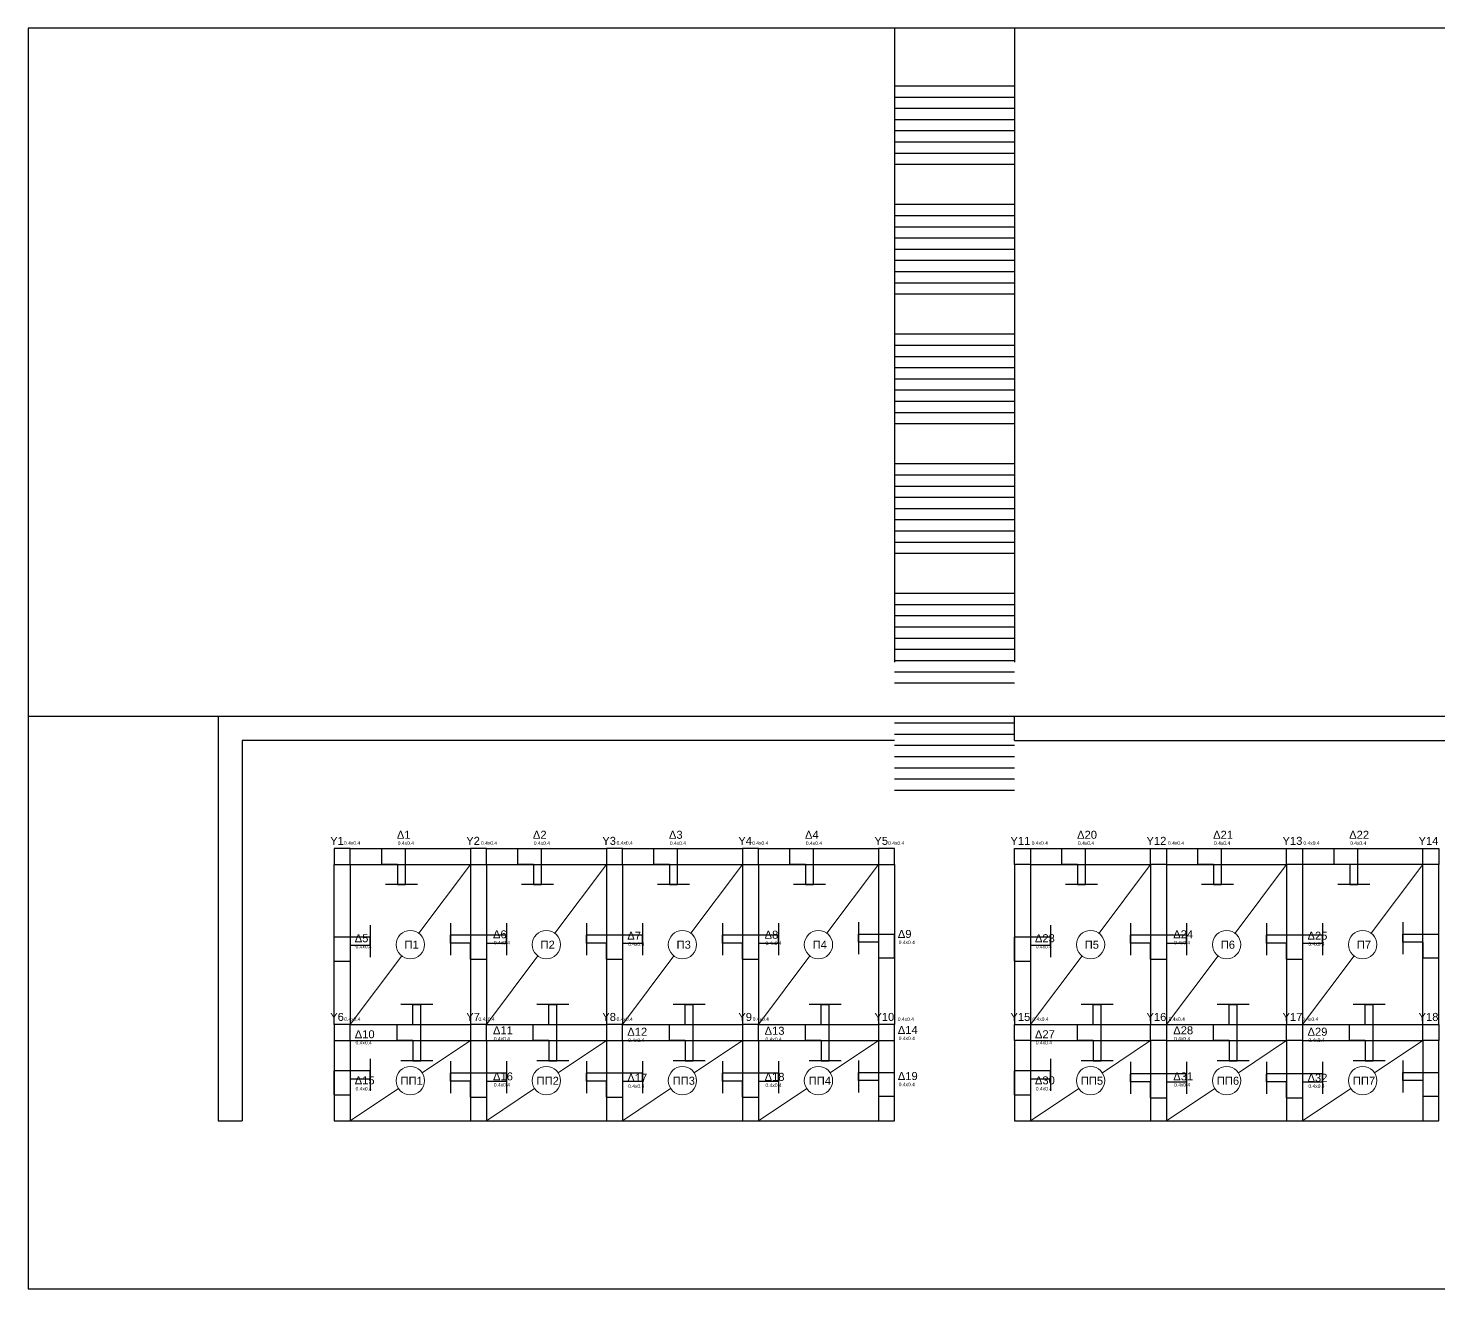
# Model space of a CAD drawing. Header units: millimetres. Extents: x 3409 to 3822, y 896 to 1108.
# Drawn here: x 3412.39 to 3447.64, y 898.11 to 929.61 of the extents above; entities that cross this region are included whole.
import ezdxf

# ---------------------------------------------------------------- set-up
doc = ezdxf.new("R2010")
doc.units = ezdxf.units.MM
for name, color, linetype in [('A-text', 253, 'Continuous'), ('a-toixoi', 5, 'Continuous'), ('diakekomenes', 9, 'Continuous'), ('edafos', 2, 'Continuous'), ('ypostilwmata', 232, 'Continuous')]:
    doc.layers.add(name, color=color, linetype=linetype)
doc.layers.add('proteinomena iyometra', color=123, linetype='Continuous', lineweight=9)
doc.styles.get("Standard").update_dxf_attribs({"font": 'arial.ttf'})

msp = doc.modelspace()

# ---------------------------------------------------------------- linework, layer by layer
at = {"layer": 'a-toixoi'}
for p, q in [((3417.135, 912.407), (3417.135, 902.307)), ((3437.035, 911.807), (3437.035, 912.407)), ((3417.735, 911.807), (3417.735, 902.307)), ((3434.035, 911.807), (3417.735, 911.807)), ((3437.035, 911.807), (3464.235, 911.807)), ((3420.435, 909.107), (3423.435, 909.107)), ((3421.211, 909.107), (3421.811, 909.107)), ((3421.211, 909.107), (3421.211, 908.707)), ((3421.811, 908.207), (3421.811, 909.107)), ((3423.835, 909.107), (3426.835, 909.107)), ((3424.611, 909.107), (3425.211, 909.107)), ((3424.611, 909.107), (3424.611, 908.707)), ((3425.211, 908.207), (3425.211, 909.107)), ((3427.235, 909.107), (3430.235, 909.107)), ((3428.011, 909.107), (3428.611, 909.107)), ((3428.011, 909.107), (3428.011, 908.707)), ((3428.611, 908.207), (3428.611, 909.107)), ((3430.635, 909.107), (3433.635, 909.107)), ((3431.411, 909.107), (3432.011, 909.107)), ((3431.411, 909.107), (3431.411, 908.707)), ((3432.011, 908.207), (3432.011, 909.107)), ((3437.435, 909.107), (3440.435, 909.107)), ((3438.211, 909.107), (3438.811, 909.107)), ((3438.211, 909.107), (3438.211, 908.707)), ((3438.811, 908.207), (3438.811, 909.107)), ((3440.835, 909.107), (3443.835, 909.107)), ((3441.611, 909.107), (3442.211, 909.107)), ((3441.611, 909.107), (3441.611, 908.707)), ((3442.211, 908.207), (3442.211, 909.107)), ((3444.235, 909.107), (3447.235, 909.107)), ((3445.011, 909.107), (3445.611, 909.107)), ((3445.011, 909.107), (3445.011, 908.707)), ((3445.611, 908.207), (3445.611, 909.107)), ((3420.035, 904.707), (3420.035, 908.707)), ((3420.435, 908.707), (3423.435, 908.707)), ((3420.435, 908.707), (3420.435, 904.707)), ((3421.611, 908.707), (3421.211, 908.707)), ((3421.611, 908.707), (3421.611, 908.207)), ((3423.435, 908.707), (3423.435, 904.707)), ((3423.835, 908.707), (3423.835, 904.707)), ((3423.835, 908.707), (3426.835, 908.707)), ((3425.011, 908.707), (3424.611, 908.707)), ((3425.011, 908.707), (3425.011, 908.207)), ((3426.835, 908.707), (3426.835, 904.707)), ((3427.235, 908.707), (3427.235, 904.707)), ((3427.235, 908.707), (3430.235, 908.707)), ((3428.411, 908.707), (3428.011, 908.707)), ((3428.411, 908.707), (3428.411, 908.207)), ((3430.235, 908.707), (3430.235, 904.707)), ((3430.635, 908.707), (3430.635, 904.707)), ((3430.635, 908.707), (3433.635, 908.707)), ((3431.811, 908.707), (3431.411, 908.707)), ((3431.811, 908.707), (3431.811, 908.207)), ((3433.635, 908.707), (3433.635, 904.707)), ((3434.035, 908.707), (3434.035, 904.707)), ((3437.035, 908.707), (3437.035, 904.707)), ((3437.435, 908.707), (3437.435, 904.707)), ((3437.435, 908.707), (3440.435, 908.707)), ((3438.611, 908.707), (3438.211, 908.707)), ((3438.611, 908.707), (3438.611, 908.207)), ((3440.435, 908.707), (3440.435, 904.707)), ((3440.835, 908.707), (3443.835, 908.707)), ((3440.835, 908.707), (3440.835, 904.707)), ((3442.011, 908.707), (3441.611, 908.707)), ((3442.011, 908.707), (3442.011, 908.207)), ((3443.835, 908.707), (3443.835, 904.707)), ((3447.235, 908.707), (3444.235, 908.707)), ((3444.235, 908.707), (3444.235, 904.707)), ((3445.411, 908.707), (3445.011, 908.707)), ((3445.411, 908.707), (3445.411, 908.207)), ((3447.235, 904.707), (3447.235, 908.707)), ((3447.635, 904.707), (3447.635, 908.707)), ((3421.611, 908.207), (3421.811, 908.207)), ((3425.011, 908.207), (3425.211, 908.207)), ((3428.411, 908.207), (3428.611, 908.207)), ((3431.811, 908.207), (3432.011, 908.207)), ((3438.611, 908.207), (3438.811, 908.207)), ((3442.011, 908.207), (3442.211, 908.207)), ((3445.411, 908.207), (3445.611, 908.207)), ((3420.035, 906.292), (3420.035, 906.892)), ((3420.935, 906.892), (3420.035, 906.892)), ((3420.935, 906.692), (3420.935, 906.892)), ((3422.935, 906.745), (3422.935, 906.945)), ((3424.335, 906.945), (3422.935, 906.945)), ((3423.435, 906.745), (3422.935, 906.745)), ((3423.435, 906.345), (3423.435, 906.745)), ((3423.835, 906.745), (3423.835, 906.345)), ((3423.835, 906.745), (3424.335, 906.745)), ((3424.335, 906.745), (3424.335, 906.945)), ((3426.335, 906.745), (3426.335, 906.945)), ((3427.735, 906.945), (3426.335, 906.945)), ((3426.835, 906.745), (3426.335, 906.745)), ((3426.835, 906.345), (3426.835, 906.745)), ((3427.235, 906.745), (3427.235, 906.345)), ((3427.235, 906.745), (3427.735, 906.745)), ((3427.735, 906.745), (3427.735, 906.945)), ((3429.735, 906.745), (3429.735, 906.945)), ((3431.135, 906.945), (3429.735, 906.945)), ((3430.235, 906.745), (3429.735, 906.745)), ((3430.235, 906.345), (3430.235, 906.745)), ((3430.635, 906.745), (3430.635, 906.345)), ((3430.635, 906.745), (3431.135, 906.745)), ((3431.135, 906.745), (3431.135, 906.945)), ((3433.135, 906.77), (3433.135, 906.97)), ((3433.135, 906.97), (3434.035, 906.97)), ((3433.635, 906.77), (3433.135, 906.77)), ((3433.635, 906.77), (3433.635, 906.37)), ((3434.035, 906.37), (3434.035, 906.97)), ((3437.035, 906.292), (3437.035, 906.892)), ((3437.935, 906.892), (3437.035, 906.892)), ((3437.935, 906.692), (3437.935, 906.892)), ((3439.935, 906.745), (3439.935, 906.945)), ((3441.335, 906.945), (3439.935, 906.945)), ((3440.435, 906.745), (3439.935, 906.745)), ((3440.435, 906.345), (3440.435, 906.745)), ((3440.835, 906.745), (3440.835, 906.345)), ((3440.835, 906.745), (3441.335, 906.745)), ((3441.335, 906.745), (3441.335, 906.945)), ((3443.335, 906.745), (3443.335, 906.945)), ((3444.735, 906.945), (3443.335, 906.945)), ((3443.835, 906.745), (3443.335, 906.745)), ((3443.835, 906.345), (3443.835, 906.745)), ((3444.235, 906.745), (3444.235, 906.345)), ((3444.235, 906.745), (3444.735, 906.745)), ((3444.735, 906.745), (3444.735, 906.945)), ((3446.735, 906.77), (3446.735, 906.97)), ((3446.735, 906.97), (3447.635, 906.97)), ((3447.235, 906.77), (3446.735, 906.77)), ((3447.235, 906.77), (3447.235, 906.37)), ((3447.635, 906.37), (3447.635, 906.97)), ((3420.435, 906.692), (3420.435, 906.292)), ((3420.435, 906.692), (3420.935, 906.692)), ((3423.435, 906.345), (3423.835, 906.345)), ((3426.835, 906.345), (3427.235, 906.345)), ((3430.235, 906.345), (3430.635, 906.345)), ((3434.035, 906.37), (3433.635, 906.37)), ((3437.435, 906.692), (3437.435, 906.292)), ((3437.435, 906.692), (3437.935, 906.692)), ((3440.435, 906.345), (3440.835, 906.345)), ((3443.835, 906.345), (3444.235, 906.345)), ((3447.635, 906.37), (3447.235, 906.37)), ((3420.035, 906.292), (3420.435, 906.292)), ((3437.035, 906.292), (3437.435, 906.292)), ((3422, 904.707), (3422, 905.207)), ((3422, 905.207), (3422.2, 905.207)), ((3422.2, 903.807), (3422.2, 905.207)), ((3425.4, 904.707), (3425.4, 905.207)), ((3425.4, 905.207), (3425.6, 905.207)), ((3425.6, 903.807), (3425.6, 905.207)), ((3428.8, 904.707), (3428.8, 905.207)), ((3428.8, 905.207), (3429, 905.207)), ((3429, 903.807), (3429, 905.207)), ((3432.2, 904.707), (3432.2, 905.207)), ((3432.2, 905.207), (3432.4, 905.207)), ((3432.4, 903.807), (3432.4, 905.207)), ((3439, 904.707), (3439, 905.207)), ((3439, 905.207), (3439.2, 905.207)), ((3439.2, 903.807), (3439.2, 905.207)), ((3442.4, 904.707), (3442.4, 905.207)), ((3442.4, 905.207), (3442.6, 905.207)), ((3442.6, 903.807), (3442.6, 905.207)), ((3445.8, 904.707), (3445.8, 905.207)), ((3445.8, 905.207), (3446, 905.207)), ((3446, 903.807), (3446, 905.207)), ((3420.435, 904.707), (3423.435, 904.707)), ((3421.6, 904.707), (3422, 904.707)), ((3421.6, 904.707), (3421.6, 904.307)), ((3423.835, 904.707), (3426.835, 904.707)), ((3425, 904.707), (3425.4, 904.707)), ((3425, 904.707), (3425, 904.307)), ((3427.235, 904.707), (3430.235, 904.707)), ((3428.4, 904.707), (3428.8, 904.707)), ((3428.4, 904.707), (3428.4, 904.307)), ((3430.635, 904.707), (3433.635, 904.707)), ((3431.8, 904.707), (3432.2, 904.707)), ((3431.8, 904.707), (3431.8, 904.307)), ((3437.435, 904.707), (3440.435, 904.707)), ((3438.6, 904.707), (3439, 904.707)), ((3438.6, 904.707), (3438.6, 904.307)), ((3440.835, 904.707), (3443.835, 904.707)), ((3442, 904.707), (3442.4, 904.707)), ((3442, 904.707), (3442, 904.307)), ((3444.235, 904.707), (3447.235, 904.707)), ((3445.4, 904.707), (3445.8, 904.707)), ((3445.4, 904.707), (3445.4, 904.307)), ((3420.035, 904.307), (3420.035, 902.307)), ((3420.435, 904.307), (3420.435, 902.307)), ((3420.435, 904.307), (3423.435, 904.307)), ((3422, 904.307), (3421.6, 904.307)), ((3422, 904.307), (3422, 903.807)), ((3423.435, 904.307), (3423.435, 902.307)), ((3423.835, 904.307), (3423.835, 902.307)), ((3423.835, 904.307), (3426.835, 904.307)), ((3425.4, 904.307), (3425, 904.307)), ((3425.4, 904.307), (3425.4, 903.807)), ((3426.835, 904.307), (3426.835, 902.307)), ((3427.235, 904.307), (3427.235, 902.307)), ((3427.235, 904.307), (3430.235, 904.307)), ((3428.8, 904.307), (3428.4, 904.307)), ((3428.8, 904.307), (3428.8, 903.807)), ((3430.235, 904.307), (3430.235, 902.307)), ((3430.635, 904.307), (3433.635, 904.307)), ((3430.635, 904.307), (3430.635, 902.307)), ((3432.2, 904.307), (3431.8, 904.307)), ((3432.2, 904.307), (3432.2, 903.807)), ((3433.635, 904.307), (3433.635, 902.307)), ((3434.035, 902.307), (3434.035, 904.307)), ((3437.035, 904.307), (3437.035, 902.307)), ((3437.435, 904.307), (3437.435, 902.307)), ((3437.435, 904.307), (3440.435, 904.307)), ((3439, 904.307), (3438.6, 904.307)), ((3439, 904.307), (3439, 903.807)), ((3440.435, 904.307), (3440.435, 902.307)), ((3440.835, 904.307), (3443.835, 904.307)), ((3440.835, 904.307), (3440.835, 902.307)), ((3442.4, 904.307), (3442, 904.307)), ((3442.4, 904.307), (3442.4, 903.807)), ((3443.835, 904.307), (3443.835, 902.307)), ((3444.235, 904.307), (3447.235, 904.307)), ((3444.235, 904.307), (3444.235, 902.307)), ((3445.8, 904.307), (3445.4, 904.307)), ((3445.8, 904.307), (3445.8, 903.807)), ((3447.235, 904.307), (3447.235, 902.307)), ((3447.635, 902.307), (3447.635, 904.307)), ((3420.035, 902.956), (3420.035, 903.556)), ((3420.935, 903.556), (3420.035, 903.556)), ((3420.935, 903.356), (3420.935, 903.556)), ((3422, 903.807), (3422.2, 903.807)), ((3425.4, 903.807), (3425.6, 903.807)), ((3428.8, 903.807), (3429, 903.807)), ((3432.2, 903.807), (3432.4, 903.807)), ((3437.035, 902.956), (3437.035, 903.556)), ((3437.935, 903.556), (3437.035, 903.556)), ((3437.935, 903.356), (3437.935, 903.556)), ((3439, 903.807), (3439.2, 903.807)), ((3442.4, 903.807), (3442.6, 903.807)), ((3445.8, 903.807), (3446, 903.807)), ((3420.435, 903.356), (3420.435, 902.956)), ((3420.435, 903.356), (3420.935, 903.356)), ((3422.935, 903.297), (3422.935, 903.497)), ((3424.335, 903.497), (3422.935, 903.497)), ((3423.435, 903.297), (3422.935, 903.297)), ((3423.435, 902.897), (3423.435, 903.297)), ((3423.835, 903.297), (3423.835, 902.897)), ((3423.835, 903.297), (3424.335, 903.297)), ((3424.335, 903.297), (3424.335, 903.497)), ((3426.335, 903.297), (3426.335, 903.497)), ((3427.735, 903.497), (3426.335, 903.497)), ((3426.835, 903.297), (3426.335, 903.297)), ((3426.835, 902.897), (3426.835, 903.297)), ((3427.235, 903.297), (3427.235, 902.897)), ((3427.235, 903.297), (3427.735, 903.297)), ((3427.735, 903.297), (3427.735, 903.497)), ((3429.735, 903.297), (3429.735, 903.497)), ((3431.135, 903.497), (3429.735, 903.497)), ((3430.235, 903.297), (3429.735, 903.297)), ((3430.235, 902.897), (3430.235, 903.297)), ((3430.635, 903.297), (3430.635, 902.897)), ((3430.635, 903.297), (3431.135, 903.297)), ((3431.135, 903.297), (3431.135, 903.497)), ((3433.135, 903.312), (3433.135, 903.512)), ((3433.135, 903.512), (3434.035, 903.512)), ((3433.635, 903.312), (3433.135, 903.312)), ((3433.635, 903.312), (3433.635, 902.912)), ((3434.035, 902.912), (3434.035, 903.512)), ((3437.435, 903.356), (3437.435, 902.956)), ((3437.435, 903.356), (3437.935, 903.356)), ((3439.935, 903.275), (3439.935, 903.475)), ((3441.335, 903.475), (3439.935, 903.475)), ((3440.435, 903.275), (3439.935, 903.275)), ((3440.435, 902.875), (3440.435, 903.275)), ((3440.835, 903.275), (3440.835, 902.875)), ((3440.835, 903.275), (3441.335, 903.275)), ((3441.335, 903.275), (3441.335, 903.475)), ((3443.335, 903.275), (3443.335, 903.475)), ((3444.735, 903.475), (3443.335, 903.475)), ((3443.835, 903.275), (3443.335, 903.275)), ((3443.835, 902.875), (3443.835, 903.275)), ((3444.235, 903.275), (3444.235, 902.875)), ((3444.235, 903.275), (3444.735, 903.275)), ((3444.735, 903.275), (3444.735, 903.475)), ((3446.735, 903.312), (3446.735, 903.512)), ((3446.735, 903.512), (3447.635, 903.512)), ((3447.235, 903.312), (3446.735, 903.312)), ((3447.235, 903.312), (3447.235, 902.912)), ((3447.635, 902.912), (3447.635, 903.512)), ((3420.035, 902.956), (3420.435, 902.956)), ((3423.435, 902.897), (3423.835, 902.897)), ((3426.835, 902.897), (3427.235, 902.897)), ((3430.235, 902.897), (3430.635, 902.897)), ((3434.035, 902.912), (3433.635, 902.912)), ((3437.035, 902.956), (3437.435, 902.956)), ((3440.435, 902.875), (3440.835, 902.875)), ((3443.835, 902.875), (3444.235, 902.875)), ((3447.635, 902.912), (3447.235, 902.912)), ((3417.135, 902.307), (3417.735, 902.307)), ((3420.035, 902.307), (3420.435, 902.307)), ((3423.435, 902.307), (3423.835, 902.307)), ((3426.835, 902.307), (3427.235, 902.307)), ((3430.235, 902.307), (3430.635, 902.307)), ((3433.635, 902.307), (3434.035, 902.307)), ((3437.035, 902.307), (3437.435, 902.307)), ((3440.435, 902.307), (3440.835, 902.307)), ((3443.835, 902.307), (3444.235, 902.307)), ((3447.235, 902.307), (3447.635, 902.307))]:
    msp.add_line(p, q, dxfattribs=at)
at = {"layer": 'diakekomenes'}
for p, q in [((3434.035, 929.607), (3434.035, 913.767)), ((3437.035, 929.607), (3437.035, 924.267)), ((3434.035, 928.167), (3437.035, 928.167)), ((3434.035, 927.887), (3437.035, 927.887)), ((3434.035, 927.607), (3437.035, 927.607)), ((3434.035, 927.327), (3437.035, 927.327)), ((3434.035, 927.047), (3437.035, 927.047)), ((3434.035, 926.767), (3437.035, 926.767)), ((3434.035, 926.487), (3437.035, 926.487)), ((3434.035, 926.207), (3437.035, 926.207)), ((3434.035, 925.207), (3437.035, 925.207)), ((3434.035, 924.927), (3437.035, 924.927)), ((3434.035, 924.647), (3437.035, 924.647)), ((3434.035, 924.367), (3437.035, 924.367)), ((3434.035, 924.087), (3437.035, 924.087)), ((3437.035, 924.267), (3437.035, 913.767)), ((3434.035, 923.807), (3437.035, 923.807)), ((3434.035, 923.527), (3437.035, 923.527)), ((3434.035, 923.247), (3437.035, 923.247)), ((3434.035, 922.967), (3437.035, 922.967)), ((3434.035, 921.967), (3437.035, 921.967)), ((3434.035, 921.687), (3437.035, 921.687)), ((3434.035, 921.407), (3437.035, 921.407)), ((3434.035, 921.127), (3437.035, 921.127)), ((3434.035, 920.847), (3437.035, 920.847)), ((3434.035, 920.567), (3437.035, 920.567)), ((3434.035, 920.287), (3437.035, 920.287)), ((3434.035, 920.007), (3437.035, 920.007)), ((3434.035, 919.727), (3437.035, 919.727)), ((3434.035, 918.727), (3437.035, 918.727)), ((3434.035, 918.447), (3437.035, 918.447)), ((3434.035, 918.167), (3437.035, 918.167)), ((3434.035, 917.887), (3437.035, 917.887)), ((3434.035, 917.607), (3437.035, 917.607)), ((3434.035, 917.327), (3437.035, 917.327)), ((3434.035, 917.047), (3437.035, 917.047)), ((3434.035, 916.767), (3437.035, 916.767)), ((3434.035, 916.487), (3437.035, 916.487)), ((3434.035, 915.487), (3437.035, 915.487)), ((3434.035, 915.207), (3437.035, 915.207)), ((3434.035, 914.927), (3437.035, 914.927)), ((3434.035, 914.647), (3437.035, 914.647)), ((3434.035, 914.367), (3437.035, 914.367)), ((3434.035, 914.087), (3437.035, 914.087)), ((3434.035, 913.807), (3437.035, 913.807)), ((3434.035, 913.527), (3437.035, 913.527)), ((3434.035, 913.247), (3437.035, 913.247)), ((3434.035, 912.247), (3437.035, 912.247)), ((3434.035, 911.967), (3437.035, 911.967)), ((3434.035, 911.687), (3437.035, 911.687)), ((3434.035, 911.407), (3437.035, 911.407)), ((3434.035, 911.127), (3437.035, 911.127)), ((3434.035, 910.847), (3437.035, 910.847)), ((3434.035, 910.567), (3437.035, 910.567)), ((3422.111, 908.207), (3421.311, 908.207)), ((3425.511, 908.207), (3424.711, 908.207)), ((3428.911, 908.207), (3428.111, 908.207)), ((3432.311, 908.207), (3431.511, 908.207)), ((3439.111, 908.207), (3438.311, 908.207)), ((3442.511, 908.207), (3441.711, 908.207)), ((3445.911, 908.207), (3445.111, 908.207)), ((3420.935, 907.192), (3420.935, 906.392)), ((3422.935, 907.245), (3422.935, 906.445)), ((3424.335, 907.245), (3424.335, 906.445)), ((3426.335, 907.245), (3426.335, 906.445)), ((3427.735, 907.245), (3427.735, 906.445)), ((3429.735, 907.245), (3429.735, 906.445)), ((3431.135, 907.245), (3431.135, 906.445)), ((3433.135, 907.27), (3433.135, 906.47)), ((3437.935, 907.192), (3437.935, 906.392)), ((3439.935, 907.245), (3439.935, 906.445)), ((3441.335, 907.245), (3441.335, 906.445)), ((3443.335, 907.245), (3443.335, 906.445)), ((3444.735, 907.245), (3444.735, 906.445)), ((3446.735, 907.27), (3446.735, 906.47)), ((3422.5, 905.207), (3421.7, 905.207)), ((3425.9, 905.207), (3425.1, 905.207)), ((3429.3, 905.207), (3428.5, 905.207)), ((3432.7, 905.207), (3431.9, 905.207)), ((3439.5, 905.207), (3438.7, 905.207)), ((3442.9, 905.207), (3442.1, 905.207)), ((3446.3, 905.207), (3445.5, 905.207)), ((3420.935, 903.856), (3420.935, 903.056)), ((3422.5, 903.807), (3421.7, 903.807)), ((3422.935, 903.797), (3422.935, 902.997)), ((3424.335, 903.797), (3424.335, 902.997)), ((3425.9, 903.807), (3425.1, 903.807)), ((3426.335, 903.797), (3426.335, 902.997)), ((3427.735, 903.797), (3427.735, 902.997)), ((3429.3, 903.807), (3428.5, 903.807)), ((3429.735, 903.797), (3429.735, 902.997)), ((3431.135, 903.797), (3431.135, 902.997)), ((3432.7, 903.807), (3431.9, 903.807)), ((3433.135, 903.812), (3433.135, 903.012)), ((3437.935, 903.856), (3437.935, 903.056)), ((3439.5, 903.807), (3438.7, 903.807)), ((3439.935, 903.775), (3439.935, 902.975)), ((3441.335, 903.775), (3441.335, 902.975)), ((3442.9, 903.807), (3442.1, 903.807)), ((3443.335, 903.775), (3443.335, 902.975)), ((3444.735, 903.775), (3444.735, 902.975)), ((3446.3, 903.807), (3445.5, 903.807)), ((3446.735, 903.812), (3446.735, 903.012)), ((3420.035, 902.307), (3434.035, 902.307)), ((3437.035, 902.307), (3447.635, 902.307))]:
    msp.add_line(p, q, dxfattribs=at)
at = {"layer": 'edafos'}
msp.add_line((3484.135, 912.407), (3412.385, 912.407), dxfattribs=at)
msp.add_lwpolyline([(3412.385, 898.107), (3484.135, 898.107), (3484.135, 929.607), (3412.385, 929.607)], close=True, dxfattribs=at)
at = {"layer": 'proteinomena iyometra'}
for p, q in [((3422.148, 906.99), (3423.435, 908.707)), ((3425.548, 906.99), (3426.835, 908.707)), ((3428.948, 906.99), (3430.235, 908.707)), ((3432.348, 906.99), (3433.635, 908.707)), ((3439.148, 906.99), (3440.435, 908.707)), ((3442.548, 906.99), (3443.835, 908.707)), ((3445.948, 906.99), (3447.235, 908.707)), ((3420.435, 904.707), (3421.723, 906.423)), ((3423.835, 904.707), (3425.123, 906.423)), ((3427.235, 904.707), (3428.523, 906.423)), ((3430.635, 904.707), (3431.923, 906.423)), ((3437.435, 904.707), (3438.723, 906.423)), ((3440.835, 904.707), (3442.123, 906.423)), ((3444.235, 904.707), (3445.523, 906.423)), ((3422.23, 903.503), (3423.435, 904.307)), ((3425.63, 903.503), (3426.835, 904.307)), ((3429.03, 903.503), (3430.235, 904.307)), ((3432.43, 903.503), (3433.635, 904.307)), ((3439.23, 903.503), (3440.435, 904.307)), ((3442.63, 903.503), (3443.835, 904.307)), ((3446.03, 903.503), (3447.235, 904.307)), ((3420.435, 902.307), (3421.64, 903.11)), ((3423.835, 902.307), (3425.04, 903.11)), ((3427.235, 902.307), (3428.44, 903.11)), ((3430.635, 902.307), (3431.84, 903.11)), ((3437.435, 902.307), (3438.64, 903.11)), ((3440.835, 902.307), (3442.04, 903.11)), ((3444.235, 902.307), (3445.44, 903.11))]:
    msp.add_line(p, q, dxfattribs=at)
for centre in [(3421.935, 906.707), (3425.335, 906.707), (3428.735, 906.707), (3432.135, 906.707), (3438.935, 906.707), (3442.335, 906.707), (3445.735, 906.707), (3421.935, 903.307), (3425.335, 903.307), (3428.735, 903.307), (3432.135, 903.307), (3438.935, 903.307), (3442.335, 903.307), (3445.735, 903.307)]:
    msp.add_circle(centre, 0.354, dxfattribs=at)
at = {"layer": 'ypostilwmata'}
for points in [[(3420.435, 909.107), (3420.035, 909.107), (3420.035, 908.707), (3420.435, 908.707)], [(3423.835, 909.107), (3423.435, 909.107), (3423.435, 908.707), (3423.835, 908.707)], [(3427.235, 909.107), (3426.835, 909.107), (3426.835, 908.707), (3427.235, 908.707)], [(3430.635, 909.107), (3430.235, 909.107), (3430.235, 908.707), (3430.635, 908.707)], [(3434.035, 909.107), (3433.635, 909.107), (3433.635, 908.707), (3434.035, 908.707)], [(3437.035, 909.107), (3437.435, 909.107), (3437.435, 908.707), (3437.035, 908.707)], [(3440.435, 909.107), (3440.835, 909.107), (3440.835, 908.707), (3440.435, 908.707)], [(3443.835, 909.107), (3444.235, 909.107), (3444.235, 908.707), (3443.835, 908.707)], [(3447.235, 909.107), (3447.635, 909.107), (3447.635, 908.707), (3447.235, 908.707)], [(3420.435, 904.707), (3420.035, 904.707), (3420.035, 904.307), (3420.435, 904.307)], [(3423.835, 904.707), (3423.435, 904.707), (3423.435, 904.307), (3423.835, 904.307)], [(3427.235, 904.707), (3426.835, 904.707), (3426.835, 904.307), (3427.235, 904.307)], [(3430.635, 904.707), (3430.235, 904.707), (3430.235, 904.307), (3430.635, 904.307)], [(3434.035, 904.707), (3433.635, 904.707), (3433.635, 904.307), (3434.035, 904.307)], [(3437.035, 904.707), (3437.435, 904.707), (3437.435, 904.307), (3437.035, 904.307)], [(3440.435, 904.707), (3440.835, 904.707), (3440.835, 904.307), (3440.435, 904.307)], [(3443.835, 904.707), (3444.235, 904.707), (3444.235, 904.307), (3443.835, 904.307)], [(3447.235, 904.707), (3447.635, 904.707), (3447.635, 904.307), (3447.235, 904.307)]]:
    msp.add_lwpolyline(points, close=True, dxfattribs=at)

# ---------------------------------------------------------------- texts
at = {"layer": 'A-text', "attachment_point": 1}
for s, width, heights, insert, char_height in [('Δ1', 0.72031, [0.364], (3421.598, 909.552), 0.2), ('Δ2', 0.72031, [0.364], (3424.998, 909.552), 0.2), ('Δ3', 0.72031, [0.364], (3428.398, 909.552), 0.2), ('Δ4', 0.72031, [0.364], (3431.798, 909.552), 0.2), ('Δ20', 0.72031, [0.364], (3438.598, 909.552), 0.2), ('Δ21', 0.72031, [0.364], (3441.998, 909.552), 0.2), ('Δ22', 0.72031, [0.364], (3445.398, 909.552), 0.2), ('Y1', 3.03177, [0], (3419.932, 909.4), 0.2), ('0.4x0.4', 0.2788, [0.119], (3420.277, 909.289), 0.088), ('0.4x0.4', 0.2788, [0.119], (3421.62, 909.286), 0.088), ('Y2', 3.03177, [0], (3423.332, 909.4), 0.2), ('0.4x0.4', 0.2788, [0.119], (3423.7, 909.289), 0.088), ('0.4x0.4', 0.2788, [0.119], (3425.02, 909.286), 0.088), ('Y3', 3.03177, [0], (3426.732, 909.4), 0.2), ('0.4x0.4', 0.2788, [0.119], (3427.09, 909.294), 0.088), ('0.4x0.4', 0.2788, [0.119], (3428.42, 909.286), 0.088), ('Y4', 3.03177, [0], (3430.132, 909.4), 0.2), ('0.4x0.4', 0.2788, [0.119], (3430.478, 909.289), 0.088), ('0.4x0.4', 0.2788, [0.119], (3431.82, 909.286), 0.088), ('Y5', 3.03177, [0], (3433.532, 909.4), 0.2), ('0.4x0.4', 0.2788, [0.119], (3433.876, 909.289), 0.088), ('Y11', 3.03177, [0], (3436.932, 909.4), 0.2), ('0.4x0.4', 0.2788, [0.119], (3437.464, 909.289), 0.088), ('0.4x0.4', 0.2788, [0.119], (3438.62, 909.286), 0.088), ('Y12', 3.03177, [0], (3440.332, 909.4), 0.2), ('0.4x0.4', 0.2788, [0.119], (3440.869, 909.289), 0.088), ('0.4x0.4', 0.2788, [0.119], (3442.02, 909.286), 0.088), ('Y13', 3.03177, [0], (3443.732, 909.4), 0.2), ('0.4x0.4', 0.2788, [0.119], (3444.255, 909.289), 0.088), ('0.4x0.4', 0.2788, [0.119], (3445.42, 909.286), 0.088), ('Y14', 3.03177, [0], (3447.132, 909.4), 0.2), ('Δ6', 0.72031, [0.364], (3424.001, 907.066), 0.2), ('Δ8', 0.72031, [0.364], (3430.789, 907.054), 0.2), ('Δ9', 0.72031, [0.364], (3434.118, 907.074), 0.2), ('Δ24', 0.72031, [0.364], (3441.001, 907.066), 0.2), ('Δ5', 0.72031, [0.364], (3420.545, 906.967), 0.2), ('0.4x0.4', 0.2788, [0.119], (3420.567, 906.701), 0.088), ('Π1', 0.7636, [0], (3421.788, 906.805), 0.2), ('0.4x0.4', 0.2788, [0.119], (3424.022, 906.8), 0.088), ('Π2', 0.7636, [0], (3425.188, 906.805), 0.2), ('Δ7', 0.72031, [0.364], (3427.357, 907.03), 0.2), ('0.4x0.4', 0.2788, [0.119], (3427.379, 906.764), 0.088), ('Π3', 0.7636, [0], (3428.588, 906.805), 0.2), ('0.4x0.4', 0.2788, [0.119], (3430.811, 906.788), 0.088), ('Π4', 0.7636, [0], (3431.988, 906.805), 0.2), ('0.4x0.4', 0.2788, [0.119], (3434.14, 906.808), 0.088), ('Δ23', 0.72031, [0.364], (3437.545, 906.967), 0.2), ('0.4x0.4', 0.2788, [0.119], (3437.567, 906.701), 0.088), ('Π5', 0.7636, [0], (3438.788, 906.805), 0.2), ('0.4x0.4', 0.2788, [0.119], (3441.022, 906.8), 0.088), ('Π6', 0.7636, [0], (3442.188, 906.805), 0.2), ('Δ25', 0.72031, [0.364], (3444.357, 907.03), 0.2), ('0.4x0.4', 0.2788, [0.119], (3444.379, 906.764), 0.088), ('Π7', 0.7636, [0], (3445.588, 906.805), 0.2), ('Y6', 3.03177, [0], (3419.932, 905), 0.2), ('Y7', 3.03177, [0], (3423.332, 905), 0.2), ('Y8', 3.03177, [0], (3426.732, 905), 0.2), ('Y9', 3.03177, [0], (3430.132, 905), 0.2), ('Y10', 3.03177, [0], (3433.532, 905), 0.2), ('Y15', 3.03177, [0], (3436.932, 905), 0.2), ('Y16', 3.03177, [0], (3440.332, 905), 0.2), ('Y17', 3.03177, [0], (3443.732, 905), 0.2), ('Y18', 3.03177, [0], (3447.132, 905), 0.2), ('0.4x0.4', 0.2788, [0.119], (3420.284, 904.889), 0.088), ('0.4x0.4', 0.2788, [0.119], (3423.638, 904.889), 0.088), ('Δ11', 0.72031, [0.364], (3424.001, 904.666), 0.2), ('0.4x0.4', 0.2788, [0.119], (3427.09, 904.889), 0.088), ('Δ12', 0.72031, [0.364], (3427.357, 904.63), 0.2), ('0.4x0.4', 0.2788, [0.119], (3430.491, 904.889), 0.088), ('Δ13', 0.72031, [0.364], (3430.789, 904.654), 0.2), ('0.4x0.4', 0.2788, [0.119], (3434.117, 904.889), 0.088), ('Δ14', 0.72031, [0.364], (3434.118, 904.674), 0.2), ('0.4x0.4', 0.2788, [0.119], (3437.482, 904.889), 0.088), ('0.4x0.4', 0.2788, [0.119], (3440.887, 904.889), 0.088), ('Δ28', 0.72031, [0.364], (3441.001, 904.666), 0.2), ('0.4x0.4', 0.2788, [0.119], (3444.222, 904.889), 0.088), ('Δ29', 0.72031, [0.364], (3444.357, 904.63), 0.2), ('Δ10', 0.72031, [0.364], (3420.545, 904.567), 0.2), ('0.4x0.4', 0.2788, [0.119], (3420.567, 904.301), 0.088), ('0.4x0.4', 0.2788, [0.119], (3424.022, 904.4), 0.088), ('0.4x0.4', 0.2788, [0.119], (3427.379, 904.364), 0.088), ('0.4x0.4', 0.2788, [0.119], (3430.811, 904.388), 0.088), ('0.4x0.4', 0.2788, [0.119], (3434.14, 904.408), 0.088), ('Δ27', 0.72031, [0.364], (3437.545, 904.567), 0.2), ('0.4x0.4', 0.2788, [0.119], (3437.567, 904.301), 0.088), ('0.4x0.4', 0.2788, [0.119], (3441.022, 904.4), 0.088), ('0.4x0.4', 0.2788, [0.119], (3444.379, 904.364), 0.088), ('Δ19', 0.72031, [0.364], (3434.118, 903.523), 0.2), ('Δ15', 0.72031, [0.364], (3420.545, 903.416), 0.2), ('ΠΠ1', 0.7636, [0], (3421.689, 903.405), 0.2), ('Δ16', 0.72031, [0.364], (3424.001, 903.515), 0.2), ('0.4x0.4', 0.2788, [0.119], (3424.022, 903.249), 0.088), ('ΠΠ2', 0.7636, [0], (3425.089, 903.405), 0.2), ('Δ17', 0.72031, [0.364], (3427.357, 903.479), 0.2), ('0.4x0.4', 0.2788, [0.119], (3427.379, 903.213), 0.088), ('ΠΠ3', 0.7636, [0], (3428.489, 903.405), 0.2), ('Δ18', 0.72031, [0.364], (3430.789, 903.503), 0.2), ('0.4x0.4', 0.2788, [0.119], (3430.811, 903.237), 0.088), ('ΠΠ4', 0.7636, [0], (3431.889, 903.405), 0.2), ('0.4x0.4', 0.2788, [0.119], (3434.14, 903.257), 0.088), ('Δ30', 0.72031, [0.364], (3437.545, 903.416), 0.2), ('ΠΠ5', 0.7636, [0], (3438.689, 903.405), 0.2), ('Δ31', 0.72031, [0.364], (3441.001, 903.515), 0.2), ('0.4x0.4', 0.2788, [0.119], (3441.022, 903.249), 0.088), ('ΠΠ6', 0.7636, [0], (3442.089, 903.405), 0.2), ('Δ32', 0.72031, [0.364], (3444.357, 903.479), 0.2), ('0.4x0.4', 0.2788, [0.119], (3444.379, 903.213), 0.088), ('ΠΠ7', 0.7636, [0], (3445.489, 903.405), 0.2), ('0.4x0.4', 0.2788, [0.119], (3420.567, 903.15), 0.088), ('0.4x0.4', 0.2788, [0.119], (3437.567, 903.15), 0.088)]:
    msp.add_mtext_dynamic_manual_height_columns(s, width=width, gutter_width=12.5, heights=heights, dxfattribs=dict(at, insert=insert, char_height=char_height))

doc.saveas('drawing.dxf')
